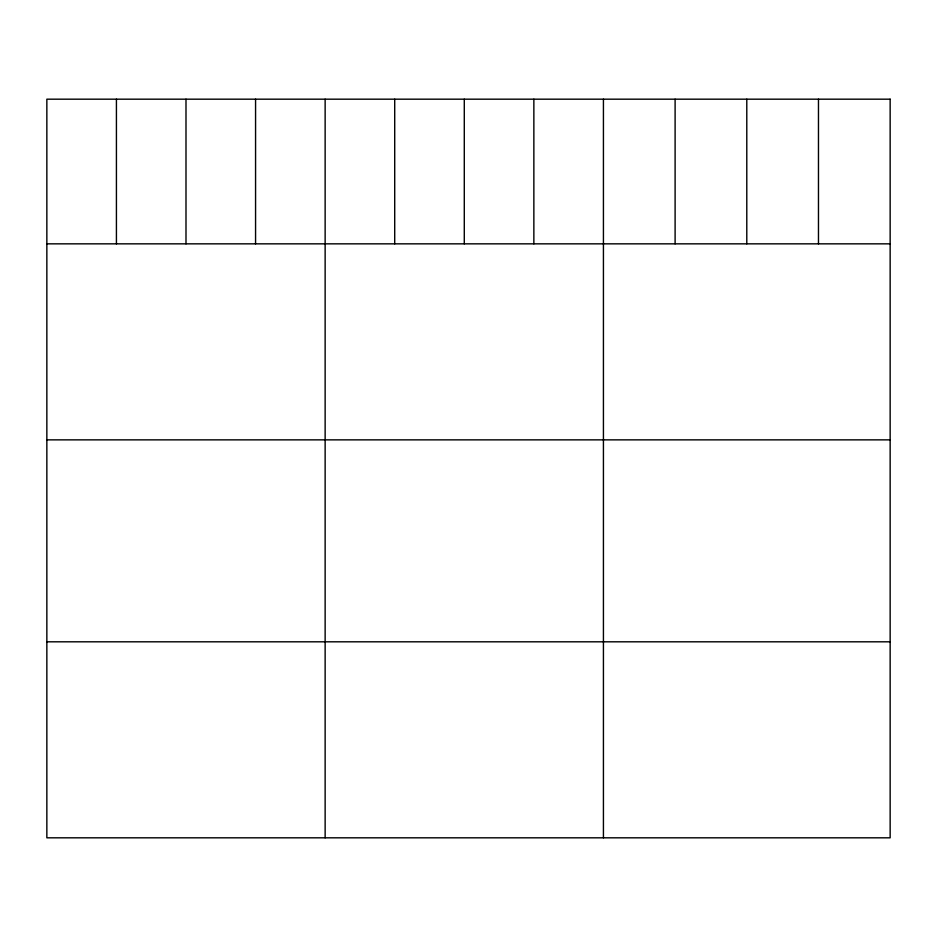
<?xml version="1.0" encoding="UTF-8"?>
<svg xmlns="http://www.w3.org/2000/svg" width="937" height="937" viewBox="0 0 937 937"><rect width="100%" height="100%" fill="white"/><g stroke="black" fill="none" stroke-linecap="round" stroke-linejoin="round"><path stroke-width="1.41" d="M46.85 243.843L890.15 243.843M46.85 439.863L890.15 439.863M46.85 641.81L890.15 641.81M818.469 99.181L818.469 243.843M746.789 99.181L746.789 243.843M675.108 99.181L675.108 243.843M603.428 99.181L603.428 837.819M533.856 99.181L533.856 243.843M464.283 99.181L464.283 243.843M394.711 99.181L394.711 243.843M325.139 99.181L325.139 837.819M255.567 99.181L255.567 243.843M185.994 99.181L185.994 243.843M116.422 99.181L116.422 243.843M890.15 99.181L46.85 99.181L46.85 837.819L890.15 837.819L890.15 99.181"/></g></svg>
